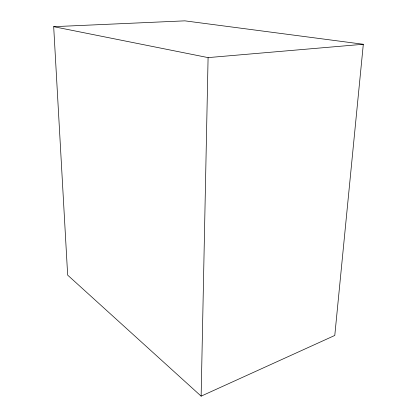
<?xml version="1.0" encoding="UTF-8"?>
<svg xmlns="http://www.w3.org/2000/svg" width="417" height="417" viewBox="0 0 417 417"><rect width="100%" height="100%" fill="white"/><g stroke="black" fill="none" stroke-linecap="round" stroke-linejoin="round"><path stroke-width="0.63" d="M201.135 396.15L208.088 57.609L53.684 26.678L67.663 275.131L201.135 396.15L334.783 335.45L363.316 44.27L184.877 20.85L53.684 26.678M208.088 57.609L363.316 44.27"/></g></svg>
